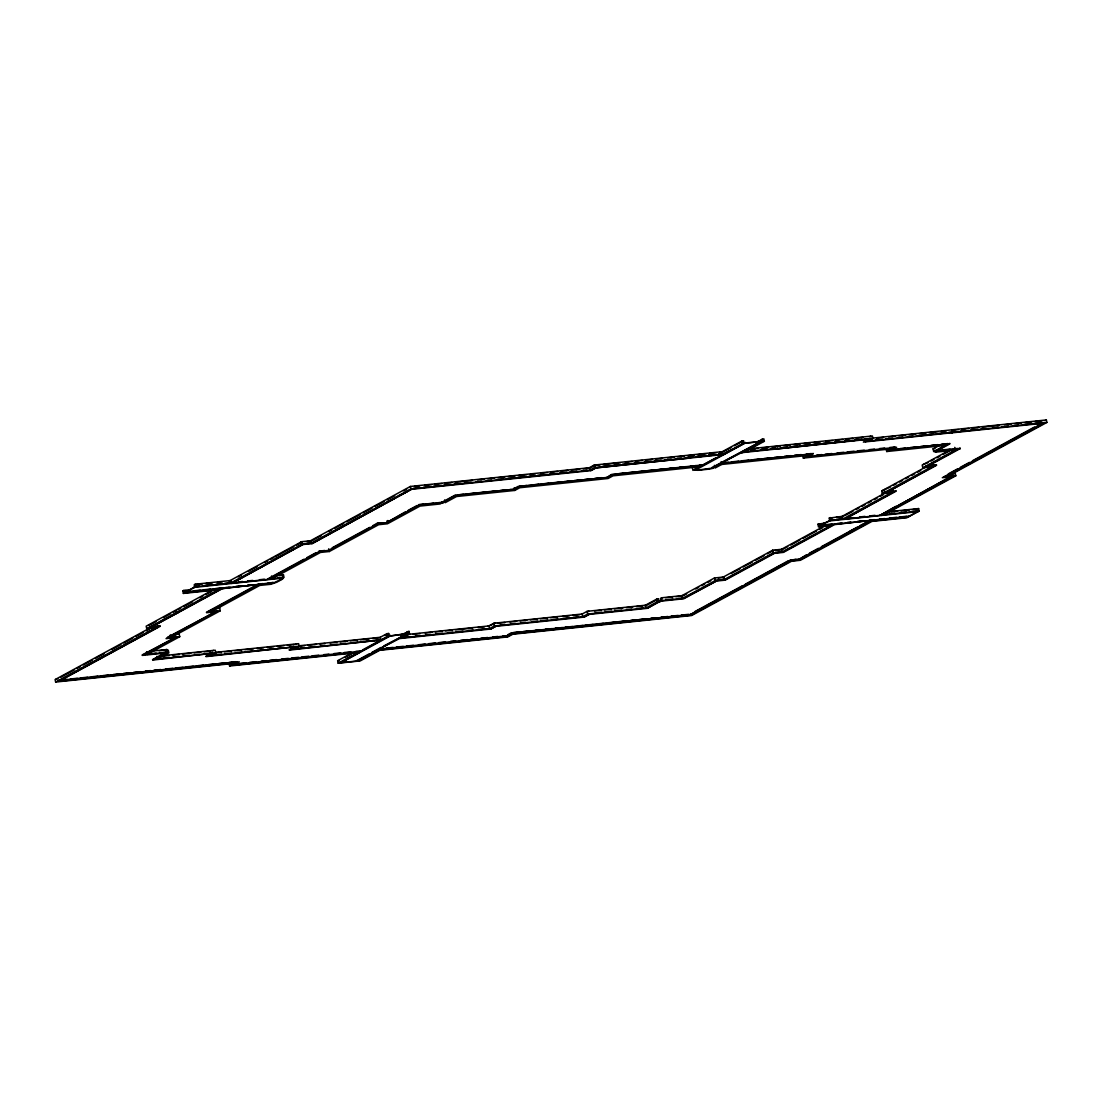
<?xml version="1.0" encoding="UTF-8"?>
<svg xmlns="http://www.w3.org/2000/svg" width="1102" height="1102" viewBox="0 0 1102 1102"><rect width="100%" height="100%" fill="white"/><g stroke="black" fill="none" stroke-linecap="round" stroke-linejoin="round"><path stroke-width="1.5" d="M218.265 589.777L183.373 593.427L182.836 590.947L183.814 590.41L190.467 589.708M183.373 593.427L195.729 586.705L230.621 583.068L230.084 580.575L195.192 584.225L194.214 584.763L194.723 587.27M190.026 591.209L184.199 592.146L220.855 588.316L221.02 589.06L149.473 627.947L149.307 627.203L158.151 626.28L158.302 627.024L58.392 681.339L58.227 680.595L237.109 661.875L237.274 662.619L232.329 665.305L232.178 664.561L361.112 651.254L355.932 651.296M213.223 589.749L146.18 626.184L146.718 628.677L155.547 627.741M410.385 486.45L410.922 488.944L589.79 470.223L589.253 467.744L410.385 486.45L310.461 540.765L301.631 541.688L229.106 581.112L230.869 580.933L231.379 583.426L302.926 544.54L312.293 543.63L412.093 488.82M148.935 625.468L156.14 621.542M163.344 617.63L170.548 613.718M173.441 612.147L176.32 610.577M177.794 609.778L180.728 608.18M183.676 606.582L192.506 601.775M199.875 597.78L202.809 596.182M205.757 594.57L211.653 591.375M238.225 576.925L241.173 575.327M248.529 571.332L257.372 566.524M264.728 562.53L267.676 560.918M270.61 559.32L273.558 557.722M275.032 556.923L293.766 546.744M296.645 545.173L302.416 542.032L300.653 542.225M146.718 628.677L219.381 589.115M230.621 583.068L302.788 543.782L302.926 544.54M154.335 625.054C143.508 629.435 168.055 625.054 157.269 626.046M158.771 622.644L166.182 618.621M172.105 615.398L178.125 612.671M185.384 608.18L192.74 604.185M197.162 601.775L204.517 597.78M210.399 594.584L216.295 591.375M237.054 580.093L243.087 576.814M249.107 573.536L255.141 570.257M261.16 566.993L267.194 563.714M273.213 560.436L279.247 557.157M286.768 553.066L294.303 548.975M298.821 546.509L303.339 544.057L232.646 583.041L267.979 579.349L319.525 551.358L328.355 550.435M150.519 627.699L55.1 679.576L55.637 682.055L234.519 663.349M151.484 627.162L222.287 588.675L257.51 584.487M60.858 677.22L74.344 669.892M77.333 668.253L80.336 666.627M83.339 665.002L92.334 660.112M95.323 658.486L104.318 653.596M111.812 649.519L120.807 644.629M123.81 643.003L132.805 638.113M135.794 636.488L143.288 632.41M146.291 630.785L149.293 629.146M312.238 540.572L321.233 535.696M328.727 531.619L331.716 529.993M334.719 528.354L343.714 523.464M346.703 521.838L360.202 514.51M363.192 512.871L372.187 507.994M375.19 506.355L384.185 501.465M387.174 499.84L394.668 495.762M403.663 490.872L406.666 489.247M55.637 682.055L158.151 626.28M301.631 541.688L302.168 544.168L310.998 543.245L411.542 488.544L411.666 489.302L311.756 543.617L311.59 542.873L304.235 543.644M236.71 662.674L234.34 664.52L239.286 661.834L60.403 680.54L66.258 676.807M70.735 674.369L78.187 670.319M82.664 667.895L91.618 663.032M97.582 659.781L103.547 656.544M109.511 653.293L116.964 649.243M121.44 646.819L128.893 642.755M133.37 640.331L142.31 635.468M148.274 632.217L154.239 628.98M312.183 543.134L319.635 539.085M324.112 536.646L331.564 532.597M336.041 530.172L343.493 526.109M349.458 522.871L356.91 518.822M362.875 515.571L370.341 511.521M374.818 509.096L382.27 505.033M386.747 502.608L394.199 498.559M400.164 495.308L407.616 491.258M60.403 680.54L160.313 626.239M253.102 586.884L206.446 612.244L220.262 610.797L219.67 608.07L216.722 608.373M267.869 578.853L303.918 559.251M306.921 557.626L315.943 552.722M211.432 611.72L259.783 585.438L271.712 584.198M218.678 608.593L219.67 608.07M167.435 637.328L215.386 611.817L206.556 612.74L258.832 584.335L273.268 582.503L273.434 583.247M332.267 547.735L369.638 527.417M372.628 525.792L377.118 523.354L381.54 522.885M279.04 575.643L283.448 574.748L284.04 577.489L268.557 579.101M217.342 610.77L166.044 638.637L174.874 637.714L142.213 654.905L145.547 654.56M220.262 610.797L170.92 637.617L170.328 634.89M271.519 576.002L272.111 578.729L320.475 552.446L329.305 551.523L378.647 524.704L387.477 523.781L420.041 506.08L440.359 503.958M386.885 521.053L387.876 520.516M282.553 578.798L273.379 582.999L185.04 592.242L193.924 587.421L282.264 578.178C277.966 579.983 285.638 578.495 280.776 578.977M282.594 579.046L276.685 582.269L272.69 583.661L272.525 582.917M280.831 579.225L283.049 578.027L282.456 575.285M405.192 511.962L386.058 522.927L377.118 523.354M408.153 510.35L417.038 505.529M386.058 522.927L419.104 504.992L441.186 502.677L455.002 495.17L513.408 489.563L518.822 486.657L607.147 477.414M146.594 651.654L147.186 654.395L179.75 636.694L179.158 633.953L174.75 634.421M147.186 654.395L167.504 652.274L166.912 649.533L159.129 650.786M162.71 654.037L152.544 659.575L215.827 652.963L215.234 650.221L161.911 655.8M165.782 653.21L166.361 652.067L165.782 653.21L167.105 653.073L166.939 652.329M455.581 495.432L442.026 502.774L418.512 504.716L423.526 504.193M438.582 502.622L443.252 502.14L443.403 502.884L441.351 503.421L441.186 502.677M212.479 650.938L213.457 650.4M207.148 655.483L210.84 653.472L152.655 660.07L165.727 652.963L142.31 655.414L176.843 636.667L168 637.59M514.538 488.393L518.229 486.381L606.679 477.648L612.092 474.728L702.194 465.306L692.938 470.389L692.345 467.661M215.827 652.963L210.881 655.635L210.303 652.907M444.588 499.964L445.18 502.691L456.531 496.534L514.827 490.431L519.758 487.745L608.097 478.502L613.029 475.83L699.591 466.766M411.666 489.302L591.085 470.609L596.017 467.937L723.601 454.506L744.043 443.39L743.533 440.883L741.77 441.075L722.278 451.668L594.198 465.058L588.275 468.281L583.165 468.818M590.038 468.088L593.744 466.077M595.962 464.879L594.97 465.416L600.039 464.879M229.037 663.542L229.588 666.021L237.109 661.875M589.79 470.223L595.356 467.152M693.117 456.944L688.075 457.468L688.227 458.212L595.479 467.909L590.548 470.595L590.383 469.851M295.873 644.381L296.865 643.843M380.741 640.028L289.413 650.097L293.008 647.59M289.413 650.097L296.314 646.378L289.509 647.081M215.386 652.37L298.628 643.664L299.221 646.392L294.289 649.078L293.697 646.351M298.794 645.813L380.259 637.287L386.926 633.664L388.689 633.485L389.281 636.226L404.792 633.912L390.563 635.826L341.221 662.646L357.117 660.993L407.671 633.54L383.923 645.868M888.722 511.7L918.627 508.573L919.164 511.052L906.836 517.761L871.944 521.411L800.396 560.298L791.567 561.221L691.643 615.536L512.774 634.242L507.829 636.928L379.749 650.318L360.258 660.911L338.176 663.225L337.639 660.732L352.626 652.591M384.873 635.565L388.689 633.485M345.408 657.288L351.4 654.037M724.042 451.476L731.535 447.398M734.538 445.773L743.533 440.883M338.176 663.225L358.797 651.957M362.406 650.001L389.13 635.468L390.604 636.074M699.55 465.251L702.924 464.906L715.639 457.991M718.463 456.462L721.287 454.919M342.598 661.338L350.078 657.274M357.558 653.21L390.452 635.331M761.22 441.337L745.31 443.004L695.968 469.824L698.682 469.796L694.701 470.21L694.535 469.466L731.756 449.823M736.232 447.384L745.214 442.508L745.365 443.252M360.258 651.158L360.423 651.916L339.939 663.046L339.788 662.288L341.276 662.894M713.09 467.523L713.256 468.267L708.297 469.218L697.69 470.334L698.627 469.548M697.69 470.334L698.682 469.796M400.866 635.014L409.007 631.363L409.6 634.091L402.946 637.714L402.354 634.986L401.362 635.51M756.055 442.219L763.824 438.775L764.361 441.268L744.869 451.861L872.963 438.458L872.412 435.979L749.456 448.831M403.676 634.256L409.007 631.363M407.244 631.542L407.836 634.284L403.855 634.697L404.792 633.912M697.635 470.086L711.878 468.157L762.432 440.704L711.768 467.661L711.933 468.405M756.33 442.852L762.322 439.588M403.855 634.697L404.847 634.16M357.172 661.241L357.007 660.497L368.963 653.996M371.966 652.37L380.934 647.494M859.836 525.806L869.726 520.447L834.448 524.648L783.384 552.405L774.541 553.328L725.212 580.148L716.369 581.071L683.805 598.772L660.401 601.224L647.329 608.332L589.019 614.42L584.088 617.106L495.748 626.349L490.817 629.022L399.392 638.595L379.556 648.816L382.931 648.472M728.339 462.206L721.548 462.923L741.37 452.702L870.415 439.119L870.249 438.376L864.974 438.968M507.54 634.89L511.245 632.879L690.224 614.668L790.148 560.353L798.978 559.43L870.993 520.309L907.662 516.48L907.814 517.224L871.214 521.053L799.611 559.94L790.781 560.863L690.871 615.178L511.989 633.884L507.058 636.57L378.964 649.973L358.494 661.104L357.007 660.497M808.248 455.401L721.686 464.465L715.019 468.088L714.427 465.347M493.848 623.236L494.44 625.977L582.779 616.734L582.187 614.007L493.848 623.236L487.924 626.459L495.625 623.057M400.976 637.92L489.508 628.663L495.06 625.578M802.724 455.346L803.317 458.088L810.838 453.941L720.736 463.363M721.658 463.419L813.221 453.845L808.289 456.517L813.111 453.349M869.671 436.695L870.649 436.158M864.478 440.938L868.183 438.927L776.731 448.996M869.01 439.051L863.362 442.095L952.486 432.7L952.321 431.956M870.415 439.119L865.469 441.806L865.318 441.062M872.963 438.458L868.018 441.144L1046.9 422.424L1046.363 419.945L870.897 438.293M581.195 614.544L587.118 611.321L645.428 605.218L646.006 607.96L587.71 614.062L587.118 611.321M587.903 611.679L588.881 611.142M582.779 616.734L588.33 613.662M886.118 448.789L886.711 451.531L894.245 447.384M955.09 448.597L960.241 448.569L936.7 451.035L949.855 443.886L891.683 449.96L895.279 447.453M891.683 449.96L896.615 447.288L805.906 456.627M644.436 605.756L656.764 599.061L658.541 598.868L659.134 601.609L660.456 601.472L661.186 601.058L660.608 598.331L661.586 597.794L683.667 595.479L686.684 593.854M889.314 450.071L947.61 443.968L933.669 451.6L933.077 448.872L938.752 445.787M646.199 605.577L658.541 598.868M646.006 607.96L658.968 600.865L660.456 601.472M661.035 600.314L647.329 608.332M936.604 450.525L936.025 451.682L935.86 450.938L949.745 443.39M787.778 546.647L783.246 549.113L772.64 550.229L723.298 577.049L714.468 577.971L681.904 595.672L682.496 598.4L715.68 580.313L724.51 579.39M950.241 449.809L922.195 465.058L922.787 467.799L931.617 466.862M695.706 588.95L698.709 587.311M701.712 585.672L704.729 584.046M707.732 582.407L710.735 580.768M927.953 462.702L923.187 464.521M930.956 461.063L933.973 459.438M936.976 457.798L939.978 456.159M942.995 454.534L949.001 451.255M830.426 525.75L818.497 527.004L817.904 524.263L824.021 523.188M823.786 526.301L781.483 549.306L782.062 552.033L833.016 524.29L819.323 525.723L829.847 520.833L829.255 518.092L843.939 516.122M922.787 467.799L957.941 448.624L935.86 450.938M661.586 597.794L662.178 600.535L683.695 598.276L716.369 581.071M933.532 465.113L936.48 464.81L887.248 492.126L936.59 465.306L927.65 465.733L960.145 448.073M891.105 492.759L882.275 493.682L881.683 490.955L926.493 466.601M927.76 466.229L960.241 448.569M731.108 573.577L740.186 568.646M743.203 567.007L752.267 562.075M755.297 560.436L764.361 555.504M767.378 553.865L773.425 550.573L771.662 550.766M831.955 524.07L819.888 525.186L829.048 520.984L918.186 511.59L918.021 510.846L911.354 511.548M890.485 486.946L882.674 490.418M893.502 485.307L896.532 483.654M899.549 482.015L902.579 480.376M905.596 478.736L908.613 477.083M911.643 475.444L914.66 473.805M917.677 472.166L920.707 470.513M829.103 521.232L829.682 520.089L833.112 519.731M818.896 523.726L819.489 526.467L821.651 525.007L820.177 525.806L908.503 516.576L917.387 511.741M773.852 552.57L723.89 579.776L723.298 577.049M882.275 493.682L934.207 465.402L925.377 466.325M714.468 577.971L715.06 580.699L725.102 579.652L774.444 552.832M887.496 491.671L842.162 516.315L842.754 519.042L893.708 491.299M790.795 545.008L799.859 540.076M802.89 538.437L816.486 531.04M819.516 529.401L822.533 527.762M845.441 515.309L853.003 511.204M856.02 509.551L859.037 507.912M862.067 506.273L865.084 504.633M868.114 502.98L871.131 501.341M874.148 499.702L877.178 498.063M880.195 496.41L883.225 494.77M772.64 550.229L773.232 552.956L783.274 551.909L834.338 524.153L841.074 523.436M895.981 490.707L844.945 519.001L880.222 515.309L953.106 475.733L953.271 476.477L881.6 515.419L881.435 514.675L952.899 475.788M844.945 519.001L896.078 491.203L884.865 492.222M1045.371 420.482L1046.363 419.945M694.591 611.734L742.321 585.796M745.296 584.184L788.55 560.67M948.257 473.915L957.335 468.984M960.365 467.331L969.443 462.399M972.46 460.76L1034.489 427.039M1037.519 425.4L1042.161 423.43M513.532 632.961L690.706 614.434L790.616 560.119L799.46 559.196L799.611 559.94M953.271 476.477L942.32 477.703L1044.117 422.397L1044.283 423.14L944.442 477.414L944.276 476.656L953.106 475.733M1046.9 422.424L946.99 476.739L955.82 475.816L955.282 473.323L950.861 473.791M955.282 473.323L952.527 474.053M806.375 554.857L798.978 559.43M809.378 553.218L818.4 548.328M821.403 546.688L857.012 527.348M951.04 476.284L900.017 504.578M884.272 514.703L955.82 475.816M918.627 508.573L912.663 509.62M918.021 510.846L917.443 511.989M895.664 506.383L880.222 515.309M708.283 455.346L713.325 454.823L708.297 455.346M723.435 453.762L718.38 454.286L723.435 453.762L723.601 454.506M742.004 451.806L745.365 451.448L741.963 451.834L742.156 452.55L762.598 441.447L762.061 438.954M760.518 449.864L767.254 449.161L760.463 449.892M770.629 448.803L775.684 448.266M700.803 456.462L704.178 456.104M710.914 455.401L714.275 455.043M746.316 451.682L741.37 452.702M745.214 442.508L722.816 454.148L594.736 467.551L594.198 465.058M764.361 441.268L742.307 443.555L741.77 441.075M603.428 464.534L620.33 462.757M625.399 462.234L632.162 461.518M635.551 461.173L642.314 460.457M645.676 460.113L652.412 459.41M655.773 459.052L662.509 458.349M667.55 457.826L674.272 457.123M677.647 456.765L684.37 456.063M687.731 455.705L694.467 455.002M697.828 454.658L706.244 453.776M709.605 453.418L716.328 452.715M719.689 452.371L723.064 452.013M751.674 449.037L758.396 448.335M761.771 447.977L768.493 447.274M771.855 446.93L780.271 446.048M783.632 445.69L790.354 444.988M793.729 444.643L800.451 443.927M803.813 443.583L810.549 442.88M813.91 442.522L820.646 441.819M825.715 441.296L832.478 440.58M835.853 440.235L842.617 439.519M845.992 439.175L852.755 438.458M856.144 438.114L862.907 437.398M602.064 466.463L608.869 465.733M613.869 465.223L619.021 464.672M622.396 464.328L629.159 463.611M634.105 463.115L639.298 462.551M644.229 462.055L651.103 461.325M654.34 460.994L661.2 460.264M664.465 459.933L671.283 459.217M676.27 458.707L681.38 458.156M686.422 457.633L693.158 456.917M770.546 448.845L775.601 448.307M782.324 447.605L787.489 447.04M792.421 446.558L797.628 445.979M802.518 445.497L807.766 444.919M812.601 444.437L817.891 443.858M822.96 443.321L829.71 442.618M834.545 442.15L839.848 441.558M844.683 441.089L849.986 440.497M855.042 439.973L861.805 439.257M414.572 486.45L419.683 485.913M424.78 485.376L431.598 484.673M435.001 484.315L441.819 483.599M445.222 483.241L452.027 482.524M455.443 482.18L472.469 480.389M477.579 479.852L484.384 479.15M487.8 478.791L494.605 478.075M498.008 477.717L504.826 477.014M508.229 476.656L515.047 475.94M518.45 475.582L526.963 474.687M530.365 474.342L535.476 473.805M540.586 473.268L547.405 472.551M550.807 472.193L557.612 471.491M561.028 471.133L567.833 470.416M571.249 470.058L579.762 469.177M876.71 438.128L883.528 437.411M888.639 436.874L895.444 436.158M898.86 435.8L905.665 435.097M909.067 434.739L915.886 434.023M919.288 433.665L926.107 432.962M929.509 432.604L938.022 431.708M941.425 431.35L946.535 430.813M951.646 430.29L958.464 429.573M961.867 429.215L968.672 428.499M972.088 428.141L978.893 427.438M982.295 427.08L999.335 425.303M1004.445 424.766L1011.25 424.05M1014.653 423.691L1021.471 422.975M1024.874 422.631L1031.692 421.914M1035.095 421.556L1041.9 420.84M413.209 488.379L418.347 487.828M423.43 487.318L428.568 486.767M433.651 486.244L438.789 485.693M443.872 485.169L450.718 484.453M454.093 484.109L460.911 483.392M464.314 483.034L471.16 482.304M476.243 481.794L481.381 481.243M486.464 480.72L491.602 480.169M496.685 479.645L503.531 478.929M506.906 478.585L513.752 477.855M517.127 477.51L523.973 476.78M529.056 476.271L534.194 475.72M537.569 475.375L544.416 474.645M549.499 474.122L554.637 473.571M559.72 473.061L566.566 472.331M569.941 471.987L576.787 471.257M581.87 470.747L587.008 470.196M865.111 441.117L871.916 440.401M875.332 440.042L882.371 439.271M885.788 438.927L892.606 438.21M897.483 437.728L902.841 437.136M907.704 436.667L913.09 436.061M917.925 435.593L924.73 434.877M928.146 434.519L933.559 433.926M938.67 433.389L945.502 432.673M948.588 432.383L955.723 431.612M960.503 431.144L965.917 430.538M970.724 430.069L977.543 429.353M980.945 428.995L986.318 428.416M992.874 427.755L998.219 427.177M1001.622 426.818L1008.426 426.116M1013.317 425.62L1018.62 425.055M1023.538 424.545L1030.522 423.815M1033.759 423.471L1042.423 422.576M951.687 432.866L1044.283 423.14M616.583 473.929L623.36 473.226M626.735 472.868L633.512 472.166M636.901 471.808L643.678 471.105M647.053 470.747L653.83 470.044M658.913 469.507L663.983 468.97M669.066 468.446L675.843 467.73M679.231 467.386L685.995 466.669M691.078 466.146L696.161 465.609M731.728 461.862L738.505 461.146M741.894 460.788L748.685 460.085M753.768 459.548L758.851 459.024M763.948 458.487L769.031 457.95M774.114 457.426L780.891 456.71M784.293 456.366L791.071 455.649M794.459 455.291L801.25 454.589M806.333 454.052L811.416 453.528M519.937 486.202L526.728 485.5M531.825 484.963L538.616 484.26M542.019 483.902L548.81 483.186M552.212 482.828L559.003 482.125M564.1 481.588L569.197 481.051M574.294 480.527L579.39 479.99M584.487 479.453L591.278 478.75M594.681 478.392L601.472 477.676M808.179 456.021L811.582 455.677M816.678 455.14L821.775 454.603M825.164 454.244L831.955 453.542M837.052 453.005L843.856 452.288M847.245 451.944L854.05 451.228M857.439 450.87L864.243 450.167M869.34 449.63L874.423 449.093M879.52 448.569L884.617 448.032M889.713 447.495L894.81 446.971M803.317 458.088L891.656 448.845M458.336 494.812L463.322 494.302M468.322 493.779L474.99 493.076M478.323 492.732L484.976 492.029M488.31 491.685L494.977 490.982M499.977 490.459L506.631 489.77M509.964 489.412L513.408 489.563M891.573 449.464L895.003 449.106M900.127 448.569L905.265 448.032M910.404 447.495L917.236 446.778M920.666 446.42L927.512 445.718M930.928 445.36L937.774 444.643M941.191 444.285L948.037 443.569M457.247 495.253L513.89 489.329M886.711 451.531L945.02 445.428M933.077 448.872L934.84 448.679M428.554 503.669L433.568 503.146M939.965 450.181L935.267 450.677L936.755 451.283M943.326 449.823L950.048 449.12M935.033 452.219L955.351 450.098L954.759 447.357M927.65 465.733L930.598 465.416M386.54 522.692L377.697 523.615L327.886 550.669L319.057 551.592M306.824 541.578L311.246 541.11M881.683 490.955L884.63 490.638M318.946 551.096L324.828 550.477M887.138 491.63L893.033 491.01M276.63 575.464L283.448 574.748M829.255 518.092L832.671 517.733M836.101 517.375L842.947 516.659M195.867 584.583L202.52 583.895M205.84 583.55L212.493 582.848M217.466 582.324L222.452 581.801M891.063 511.879L897.703 511.19M901.023 510.846L909.329 509.978M199.586 585.975L194.558 586.512L193.98 587.669M204.559 585.465L211.253 584.763M216.226 584.253L221.254 583.716M224.546 583.385L231.241 582.669M239.272 581.842L242.633 581.484M247.688 580.961L252.73 580.437M259.466 579.735L264.508 579.197M269.205 578.715L274.329 578.178M277.759 577.82L282.897 577.283L282.319 578.426M836.528 519.373L841.666 518.835M849.876 517.968L853.237 517.623M859.959 516.921L865.001 516.397M870.029 515.86L875.071 515.337M881.366 514.675L884.768 514.317M889.686 513.808L894.741 513.284M899.687 512.761L906.381 512.058M237.991 582.297L241.379 581.939M248.17 581.236L253.267 580.699M260.072 579.996L263.461 579.638M828.938 520.488L845.937 518.711M849.325 518.353L852.728 517.995M859.519 517.293L864.615 516.755M869.712 516.218L874.809 515.695M879.906 515.157L919.164 511.052M817.904 524.263L824.723 523.546M182.836 590.947L186.155 590.603M819.888 525.186L821.651 525.007M195.123 590.686L200.22 590.149M203.622 589.79L210.413 589.088M215.51 588.551L222.315 587.834M225.703 587.476L229.106 587.132M235.897 586.416L240.994 585.878M247.785 585.176L251.187 584.818M257.978 584.101L263.075 583.578M268.172 583.041L273.268 582.503M837.052 523.533L842.148 523.009M847.245 522.472L850.634 522.114M857.439 521.411L862.535 520.874M869.326 520.158L874.423 519.634M879.52 519.097L884.617 518.56M889.713 518.023L896.505 517.32M899.907 516.962L906.698 516.246M230.594 587.297L222.287 588.675M235.635 586.774L240.691 586.236M247.413 585.534L250.788 585.19M847.824 522.734L851.185 522.389M857.935 521.673L862.99 521.15M221.02 589.06L184.351 592.89L183.814 590.41M774.899 550.421L782.255 549.65M208.512 611.693L211.46 611.39M775.326 552.405L782.682 551.634M795.919 559.237L790.148 560.353M149.473 627.947L158.302 627.024M718.201 578.013L724.083 577.393M167.408 637.975L179.75 636.694M151.677 651.13L166.912 649.533M665.691 597.794L672.495 597.091M675.884 596.733L682.689 596.017M166.512 650.332L168.275 650.152L168.868 652.88L157.517 659.051L156.925 656.324M144.279 654.368L147.668 654.009M151.07 653.665L156.167 653.128M159.556 652.77L166.361 652.067M666.131 599.791L672.923 599.075M678.019 598.538L683.116 598.014M164.253 655.979L169.24 655.47M172.573 655.111L179.227 654.423M182.546 654.078L190.866 653.197M194.186 652.852L200.84 652.164M204.159 651.805L210.813 651.117M594.557 610.976L601.196 610.288M604.53 609.929L611.183 609.241M614.503 608.896L622.823 608.015M626.143 607.67L632.796 606.982M636.116 606.623L642.769 605.935M154.611 659.024L157.944 658.679M162.931 658.156L169.598 657.467M172.931 657.109L179.598 656.42M182.918 656.062L189.585 655.373M194.586 654.85L199.586 654.326M204.573 653.803L212.906 652.935L206.019 656.654L294.248 646.915M216.102 652.728L221.185 652.191M224.588 651.847L231.379 651.13M234.767 650.772L241.558 650.07M244.961 649.712L253.446 648.816M256.835 648.472L263.626 647.756M267.028 647.397L273.806 646.695M277.208 646.337L283.999 645.62M287.388 645.276L294.179 644.56M498.021 623.236L504.812 622.534M509.909 621.996L516.7 621.28M520.089 620.936L526.88 620.219M530.282 619.861L537.06 619.159M540.462 618.801L547.253 618.084M550.642 617.74L557.433 617.024M562.53 616.486L569.321 615.784M572.709 615.426L579.5 614.723M594.997 612.96L601.651 612.271M604.984 611.927L611.651 611.224M614.985 610.88L621.638 610.177M626.639 609.654L631.639 609.13M636.639 608.607L643.306 607.918M403.8 634.449L406.459 634.173M407.437 634.449L488.916 625.922L489.508 628.663M207.975 655.607L211.377 655.263M214.766 654.905L221.557 654.189M224.96 653.83L231.751 653.128M236.847 652.591L241.944 652.053M247.041 651.53L252.138 650.993M257.234 650.455L262.331 649.932M267.428 649.395L274.219 648.679M277.621 648.334L284.412 647.618M297.802 646.351L304.593 645.634M307.981 645.276L316.481 644.394M319.869 644.036L324.966 643.513M330.049 642.976L336.84 642.259M340.243 641.915L347.034 641.199M350.422 640.841L357.213 640.138M360.602 639.78L369.087 638.885M372.49 638.54L379.281 637.824M413.25 634.27L420.027 633.567M425.124 633.03L431.915 632.314M435.304 631.969L442.095 631.253M445.497 630.895L452.288 630.192M455.677 629.834L472.648 628.057M477.745 627.52L484.536 626.818M500.156 625.054L505.253 624.517M510.35 623.98L515.447 623.457M520.543 622.919L525.64 622.382M532.431 621.68L537.528 621.142M540.93 620.784L547.722 620.082M552.818 619.544L557.915 619.007M563.012 618.47L569.803 617.767M573.205 617.409L578.302 616.872M205.909 656.158L299.221 646.392M291.369 649.05L294.771 648.706M299.868 648.169L304.978 647.632M308.381 647.273L315.172 646.571M320.269 646.034L325.379 645.496M330.476 644.959L337.281 644.257M340.67 643.899L345.78 643.361M352.571 642.659L357.682 642.122M362.778 641.584L367.875 641.047M372.972 640.524L381.471 639.628M400.026 637.686L410.219 636.625M415.33 636.088L420.427 635.551M425.524 635.028L430.62 634.49M435.731 633.953L442.522 633.251M447.632 632.713L452.729 632.176M456.132 631.818L462.923 631.115M468.033 630.578L473.13 630.041M478.227 629.517L485.032 628.801M289.303 649.601L380.851 640.028L380.259 637.287M56.092 679.039L57.855 678.846M60.293 680.044L67.112 679.342M70.514 678.984L77.333 678.267M80.735 677.909L87.554 677.193M92.664 676.656L97.775 676.132M102.885 675.595L107.996 675.058M113.107 674.52L119.925 673.818M123.328 673.46L130.146 672.743M133.549 672.385L140.367 671.669M145.478 671.132L150.588 670.608M153.991 670.25L160.809 669.534M165.92 668.997L172.738 668.294M176.141 667.936L182.96 667.22M186.362 666.862L193.181 666.145M198.291 665.608L203.402 665.085M208.512 664.547L213.623 664.01M218.733 663.473L223.844 662.936M228.954 662.412L235.759 661.696M512.953 632.7L519.758 631.983M523.174 631.639L529.979 630.923M535.09 630.385L540.2 629.848M545.311 629.311L552.13 628.608M555.532 628.25L562.351 627.534M565.753 627.176L572.572 626.459M577.682 625.936L582.793 625.399M586.209 625.041L593.014 624.324M598.124 623.787L603.235 623.264M608.345 622.726L615.164 622.01M618.566 621.652L625.385 620.936M630.496 620.412L635.606 619.875M639.008 619.517L645.827 618.801M650.938 618.263L656.048 617.74M661.159 617.203L667.977 616.486M671.38 616.128L678.198 615.412M681.601 615.054L688.419 614.351M58.392 681.339L237.274 662.619M239.313 663.487L246.077 662.784M249.451 662.426L256.215 661.723M261.284 661.186L266.353 660.663M269.728 660.305L276.492 659.602M281.561 659.065L288.325 658.362M291.699 658.004L298.463 657.302M301.838 656.944L308.601 656.241M311.99 655.883L318.74 655.18M323.823 654.657L328.892 654.12M333.961 653.596L340.711 652.88M344.099 652.536L350.863 651.819M386.306 648.114L393.07 647.411M396.445 647.053L403.208 646.351M406.597 645.992L413.346 645.29M418.429 644.753L425.179 644.05M428.568 643.692L435.318 642.989M438.706 642.631L445.47 641.929M450.539 641.392L455.608 640.868M460.677 640.331L467.441 639.628M470.816 639.27L477.579 638.568M480.954 638.21L487.718 637.507M492.787 636.97L497.856 636.446M502.925 635.909L506.424 636.061L511.824 633.14L511.989 633.884M232.329 665.305L360.423 651.916M229.588 666.021L357.668 652.632M337.639 660.732L339.402 660.553M908.392 516.08L908.558 516.824M901.229 503.945L901.395 504.688M871.214 521.053L871.048 520.309L849.931 531.178M851.267 531.04L851.419 531.784M830.247 517.554L830.839 520.296M820.067 525.31L820.219 526.067M777.365 448.101L777.53 448.845M790.616 560.119L790.781 560.863M761.11 440.841L761.275 441.585M722.278 451.668L722.802 454.658M721.094 461.724L721.686 464.465M702.924 464.906L611.5 474.466L606.679 477.648M695.872 469.328L696.023 470.072M691.45 614.034L691.601 614.778M690.706 614.434L690.871 615.178M656.764 599.061L657.357 601.788M595.314 467.165L595.479 467.909M589.019 614.42L584.088 617.106M514.235 487.69L514.827 490.431M507.058 636.57L506.892 635.826L378.812 649.23L378.964 649.973M495.748 626.349L490.817 629.022M441.93 502.278L442.081 503.022M406.349 633.678L406.514 634.421M386.926 633.664L387.518 636.405M369.68 654.189L369.845 654.932M328.713 548.796L329.305 551.523M310.461 540.765L310.998 543.245M195.192 584.225L195.729 586.705M184.929 591.746L185.095 592.49M176.692 612.313L176.857 613.07M703.228 455.884L696.492 456.586L703.255 455.87M755.476 450.387L750.421 450.925L755.407 450.429"/></g></svg>
